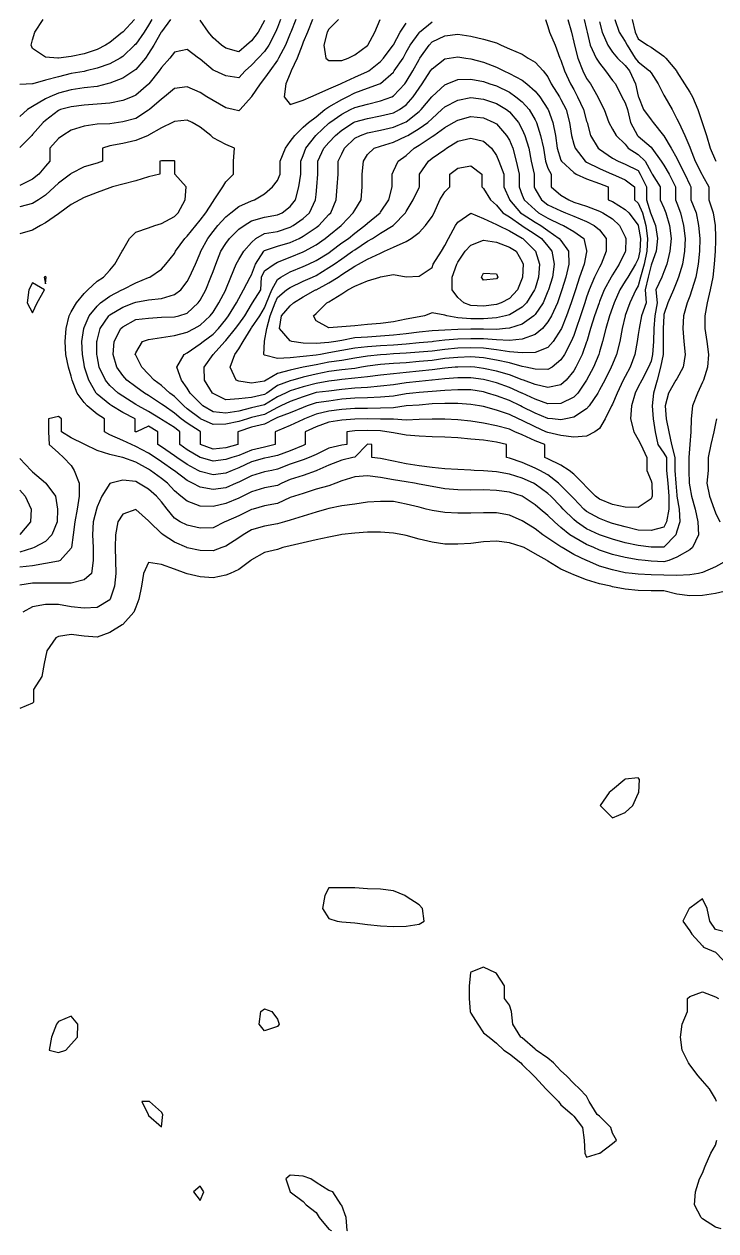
# Model space of a CAD drawing. Header units: inches. Extents: x 450896 to 463247, y 7386701 to 7399440.
# Drawn here: x 457967 to 459540, y 7386735 to 7389478 of the extents above; entities that cross this region are included whole.
import ezdxf

# ---------------------------------------------------------------- set-up
doc = ezdxf.new("R2010")
doc.units = ezdxf.units.IN
doc.header["$MEASUREMENT"] = 0

msp = doc.modelspace()

# ---------------------------------------------------------------- linework, layer by layer
for points, elevation in [([(458257.6, 7389489.1), (458250.2, 7389476.3), (458239.9, 7389459.8), (458221, 7389433), (458218.5, 7389430.5), (458191.7, 7389405.1), (458185.7, 7389401.2), (458162.4, 7389387.8), (458133.1, 7389378), (458108.7, 7389371.9), (458103.8, 7389370.8), (458074.5, 7389365.8), (458045.2, 7389358.4), (458015.9, 7389350.7), (457987.4, 7389342.6), (457986.7, 7389342.4), (457957.4, 7389341.2)], 200), ([(458300.1, 7389489.1), (458279.5, 7389461.2), (458278.7, 7389459.8), (458262.3, 7389430.5), (458250.2, 7389411.4), (458243.3, 7389401.2), (458221, 7389375.3), (458216.4, 7389371.9), (458191.7, 7389355.2), (458162.4, 7389344.3), (458156.3, 7389342.6), (458133.1, 7389336.8), (458103.8, 7389333.2), (458074.5, 7389329.3), (458045.2, 7389321.8), (458025.5, 7389313.3), (458015.9, 7389308.7), (457986.7, 7389291.5), (457975.4, 7389284), (457957.4, 7389268.7)], 180), ([(458550.2, 7389489.1), (458543.1, 7389470.8), (458538.5, 7389459.8), (458523.7, 7389430.5), (458513.8, 7389416.5), (458499.7, 7389401.2), (458484.5, 7389385.2), (458469.9, 7389371.9), (458455.2, 7389356), (458426, 7389361.1), (458400.6, 7389371.9), (458396.7, 7389373.7), (458367.4, 7389398.5), (458363.4, 7389401.2), (458338.1, 7389420.6), (458308.8, 7389415), (458298.3, 7389401.2), (458279.5, 7389379.4), (458274.6, 7389371.9), (458250.6, 7389342.6), (458250.2, 7389342.2), (458221, 7389317), (458212.8, 7389313.3), (458191.7, 7389305), (458162.4, 7389298.7), (458133.1, 7389296.6), (458103.8, 7389294.2), (458074.5, 7389290.5), (458050.3, 7389284), (458045.2, 7389282.1), (458015.9, 7389259.3), (458010.5, 7389254.8), (457986.7, 7389227.4), (457984.9, 7389225.5), (457957.4, 7389198.2)], 160), ([(458584.8, 7389489.1), (458573.5, 7389459.8), (458572.4, 7389457), (458561.7, 7389430.5), (458545.6, 7389401.2), (458543.1, 7389396.8), (458525.6, 7389371.9), (458513.8, 7389355.3), (458504.1, 7389342.6), (458484.5, 7389314), (458483.9, 7389313.3), (458458.7, 7389284), (458455.2, 7389281.2), (458442.3, 7389284), (458426, 7389287.9), (458396.7, 7389304.6), (458382.8, 7389313.3), (458367.4, 7389323), (458338.1, 7389336.1), (458308.8, 7389331.8), (458286.7, 7389313.3), (458279.5, 7389307.8), (458252.2, 7389284), (458250.2, 7389282.7), (458221, 7389263.9), (458191.7, 7389256.4), (458181.8, 7389254.8), (458162.4, 7389251.5), (458133.1, 7389250.9), (458103.8, 7389246.2), (458074.5, 7389237.6), (458055, 7389225.5), (458045.2, 7389218.4), (458026.1, 7389196.2), (458026.1, 7389166.9), (458015.9, 7389155.3), (458000.5, 7389137.6), (457986.7, 7389125.6), (457957.4, 7389111.7)], 140), ([(459203.4, 7389489.1), (459211.2, 7389459.8), (459216.7, 7389437.4), (459218.3, 7389430.5), (459226.2, 7389401.2), (459237, 7389371.9), (459246, 7389355), (459254.7, 7389342.6), (459271.3, 7389313.3), (459275.3, 7389304.7), (459285.7, 7389284), (459296.6, 7389254.8), (459304.6, 7389239.3), (459313.3, 7389225.5), (459333.9, 7389205.8), (459340.5, 7389196.2), (459363.2, 7389182), (459379, 7389166.9), (459392.4, 7389141.5), (459395.2, 7389137.6), (459413.5, 7389108.3), (459413.5, 7389079), (459421.7, 7389060.5), (459426, 7389049.7), (459434.3, 7389020.5), (459437.8, 7388991.2), (459435.4, 7388961.9), (459428.2, 7388932.6), (459421.7, 7388915.3), (459416.7, 7388903.3), (459403, 7388874), (459406.1, 7388844.7), (459401.3, 7388815.4), (459399, 7388786.2), (459397.8, 7388756.9), (459395.9, 7388727.6), (459392.4, 7388712.4), (459386.8, 7388698.3), (459371.2, 7388669), (459363.2, 7388653.8), (459356.3, 7388639.7), (459348, 7388610.4), (459346, 7388581.2), (459353.1, 7388551.9), (459363.2, 7388534.1), (459368.8, 7388522.6), (459383.1, 7388493.3), (459383.1, 7388464), (459392.4, 7388440.3), (459394.2, 7388434.7), (459395.2, 7388405.4), (459392.4, 7388399.6), (459363.2, 7388379.4), (459333.9, 7388380.1), (459304.6, 7388386.1), (459275.3, 7388398.3), (459266.2, 7388405.4), (459246, 7388425.6), (459237.5, 7388434.7), (459216.7, 7388455.4), (459206.3, 7388464), (459187.4, 7388475.8), (459158.1, 7388490), (459150.8, 7388493.3), (459150.8, 7388522.6), (459128.9, 7388531.4), (459099.6, 7388544.4), (459082.9, 7388551.9), (459070.3, 7388557.5), (459041, 7388565.4), (459011.7, 7388571.6), (458982.4, 7388575.7), (458953.1, 7388579.1), (458923.8, 7388580.6), (458894.6, 7388580.5), (458865.3, 7388579.3), (458836, 7388578.3), (458806.7, 7388580.3), (458777.4, 7388580.4), (458748.1, 7388581), (458718.8, 7388580.3), (458689.5, 7388578), (458660.3, 7388573.2), (458631, 7388563.3), (458606.1, 7388551.9), (458606.1, 7388522.6), (458601.7, 7388520.3), (458572.4, 7388508.1), (458543.1, 7388497.4), (458522, 7388493.3), (458513.8, 7388491.5), (458484.5, 7388483), (458455.2, 7388469.6), (458440.2, 7388464), (458426, 7388457.9), (458396.7, 7388453.8), (458367.4, 7388461.6), (458363.1, 7388464), (458338.1, 7388477.1), (458314.1, 7388493.3), (458308.8, 7388497.1), (458279.5, 7388517.7), (458271.5, 7388522.6), (458271.5, 7388551.9), (458250.2, 7388564.6), (458222.5, 7388551.9), (458221, 7388551.2), (458219.5, 7388551.9), (458219.5, 7388581.2), (458191.7, 7388595.7), (458167, 7388610.4), (458162.4, 7388613.6), (458133.1, 7388637.5), (458131.1, 7388639.7), (458114.2, 7388669), (458104.9, 7388698.3), (458103.8, 7388705.2), (458100.1, 7388727.6), (458098.7, 7388756.9), (458102.7, 7388786.2), (458103.8, 7388789.1), (458115, 7388815.4), (458133.1, 7388837.6), (458141.1, 7388844.7), (458162.4, 7388860), (458189.8, 7388874), (458191.7, 7388875.2), (458221, 7388890.5), (458250.2, 7388902.1), (458253.4, 7388903.3), (458279.5, 7388921.7), (458289.4, 7388932.6), (458308.8, 7388957.3), (458311.2, 7388961.9), (458332.7, 7388991.2), (458338.1, 7388996.1), (458357.4, 7389020.5), (458367.4, 7389033.1), (458380.4, 7389049.7), (458396.7, 7389075.3), (458399.5, 7389079), (458419.3, 7389108.3), (458426, 7389119.9), (458443.3, 7389137.6), (458443.3, 7389166.9), (458445.8, 7389196.2), (458426, 7389205.1), (458396.7, 7389220), (458391.8, 7389225.5), (458367.4, 7389244.1), (458349.3, 7389254.8), (458338.1, 7389260.2), (458308.8, 7389257), (458304.7, 7389254.8), (458279.5, 7389242.3), (458250.2, 7389226), (458249, 7389225.5), (458221, 7389213.6), (458191.7, 7389207.3), (458162.4, 7389201.4), (458145.7, 7389196.2), (458145.7, 7389166.9), (458133.1, 7389162.4), (458103.8, 7389153.7), (458074.5, 7389138.7), (458073.1, 7389137.6), (458045.2, 7389116.7), (458036.7, 7389108.3), (458015.9, 7389089.8), (458000, 7389079), (457986.7, 7389070.9), (457957.4, 7389062.7)], 120), ([(459240.2, 7389489.1), (459246, 7389466), (459247.5, 7389459.8), (459254.2, 7389430.5), (459267.5, 7389401.2), (459275.3, 7389389.3), (459289, 7389371.9), (459304.6, 7389350.1), (459311.6, 7389342.6), (459326.2, 7389313.3), (459333.9, 7389299.6), (459338.6, 7389284), (459346, 7389254.8), (459361.8, 7389225.5), (459363.2, 7389223.6), (459392.4, 7389198.5), (459394.3, 7389196.2), (459415.6, 7389166.9), (459421.7, 7389157.9), (459433.6, 7389137.6), (459448, 7389108.3), (459448, 7389079), (459451, 7389071.3), (459459.6, 7389049.7), (459466.1, 7389020.5), (459469.6, 7388991.2), (459468.6, 7388961.9), (459463.8, 7388932.6), (459455.1, 7388903.3), (459451, 7388893.3), (459443.1, 7388874), (459430.9, 7388844.7), (459421.7, 7388818), (459421.3, 7388815.4), (459420, 7388786.2), (459420.2, 7388756.9), (459419.8, 7388727.6), (459413.9, 7388698.3), (459406, 7388669), (459398, 7388639.7), (459394.7, 7388610.4), (459397, 7388581.2), (459401.8, 7388551.9), (459407.7, 7388522.6), (459421.7, 7388503.4), (459427.5, 7388493.3), (459427.5, 7388464), (459430.7, 7388434.7), (459433, 7388405.4), (459432.7, 7388376.1), (459427.6, 7388346.9), (459421.7, 7388334.7), (459392.4, 7388327.2), (459363.2, 7388328.4), (459333.9, 7388335.5), (459304.6, 7388343), (459294.3, 7388346.9), (459275.3, 7388354.6), (459246, 7388370.5), (459239.5, 7388376.1), (459216.7, 7388399.8), (459211.5, 7388405.4), (459187.4, 7388429.8), (459182.3, 7388434.7), (459158.1, 7388453.6), (459139.5, 7388464), (459128.9, 7388469.2), (459099.6, 7388481.5), (459070.3, 7388491.9), (459064.1, 7388493.3), (459064.1, 7388522.6), (459041, 7388528.2), (459011.7, 7388532.4), (458982.4, 7388534.8), (458953.1, 7388537.6), (458923.8, 7388539.5), (458894.6, 7388540.2), (458865.3, 7388541.9), (458836, 7388543.8), (458806.7, 7388549.6), (458791.5, 7388551.9), (458777.4, 7388553.5), (458748.1, 7388554.4), (458718.8, 7388553.6), (458700.9, 7388551.9), (458700.9, 7388522.6), (458689.5, 7388521.2), (458660.3, 7388514.6), (458631, 7388500.1), (458615.4, 7388493.3), (458601.7, 7388487.8), (458572.4, 7388477.9), (458543.1, 7388466.4), (458530.3, 7388464), (458513.8, 7388460.7), (458484.5, 7388451.6), (458455.2, 7388437.2), (458449.4, 7388434.7), (458426, 7388424.5), (458396.7, 7388420.3), (458367.4, 7388425.6), (458349.8, 7388434.7), (458338.1, 7388440.7), (458308.8, 7388462.9), (458307.4, 7388464), (458279.5, 7388483.6), (458265.3, 7388493.3), (458250.2, 7388502.8), (458221, 7388518.2), (458211.5, 7388522.6), (458191.7, 7388531.6), (458162.4, 7388544.9), (458149.8, 7388551.9), (458149.8, 7388581.2), (458133.1, 7388591.8), (458110.9, 7388610.4), (458103.8, 7388618.3), (458087.6, 7388639.7), (458076.6, 7388669), (458074.5, 7388677.8), (458068.2, 7388698.3), (458062.1, 7388727.6), (458060.4, 7388756.9), (458063.2, 7388786.2), (458069.9, 7388815.4), (458074.5, 7388824), (458086.1, 7388844.7), (458103.8, 7388866.2), (458112.2, 7388874), (458133.1, 7388893.8), (458147.9, 7388903.3), (458162.4, 7388919.1), (458173.5, 7388932.6), (458190.1, 7388961.9), (458191.7, 7388964.9), (458207.2, 7388991.2), (458221, 7389005.4), (458250.2, 7389015.5), (458264.8, 7389020.5), (458279.5, 7389025.5), (458308.8, 7389040.7), (458317.7, 7389049.7), (458333.6, 7389079), (458335.6, 7389108.3), (458310.2, 7389137.6), (458310.2, 7389166.9), (458308.8, 7389167.6), (458279.5, 7389167.6), (458276.2, 7389166.9), (458276.2, 7389137.6), (458250.2, 7389131.4), (458221, 7389122.4), (458191.7, 7389114.7), (458168.5, 7389108.3), (458162.4, 7389106.2), (458133.1, 7389095.3), (458103.8, 7389084.2), (458094, 7389079), (458074.5, 7389068), (458048.6, 7389049.7), (458045.2, 7389047.4), (458015.9, 7389026.4), (458004.7, 7389020.5), (457986.7, 7389009.8), (457957.4, 7389001.6)], 100), ([(459310.3, 7389489.1), (459320.3, 7389459.8), (459333.9, 7389438.8), (459337.9, 7389430.5), (459356.6, 7389401.2), (459363.2, 7389392.3), (459389.2, 7389371.9), (459392.4, 7389367.9), (459408.5, 7389342.6), (459421.7, 7389317.1), (459424, 7389313.3), (459440.4, 7389284), (459451, 7389263.3), (459455.4, 7389254.8), (459469, 7389225.5), (459480.3, 7389198.6), (459481.2, 7389196.2), (459492.7, 7389166.9), (459508, 7389137.6), (459509.6, 7389134.3), (459523.5, 7389108.3), (459523.5, 7389079), (459533.3, 7389049.7), (459537.8, 7389020.5), (459538.9, 7388994.3), (459539, 7388991.2), (459538.9, 7388986.5), (459538.2, 7388961.9), (459536.2, 7388932.6), (459532.6, 7388903.3), (459526.8, 7388874), (459519.8, 7388844.7), (459514.4, 7388815.4), (459514.3, 7388786.2), (459518.9, 7388756.9), (459523.1, 7388727.6), (459520.4, 7388698.3), (459511.3, 7388669), (459509.6, 7388664.6), (459498.3, 7388639.7), (459486.7, 7388610.4), (459483.7, 7388581.2), (459483.1, 7388551.9), (459480.3, 7388522.8), (459480.3, 7388522.6), (459478.1, 7388493.3), (459478.1, 7388464), (459479.1, 7388434.7), (459480.3, 7388426.5), (459484.1, 7388405.4), (459492.4, 7388376.1), (459499, 7388346.9), (459500.5, 7388317.6), (459486.4, 7388288.3), (459480.3, 7388283.3), (459451, 7388266.9), (459433, 7388259), (459421.7, 7388255.8), (459392.4, 7388257.4), (459378.7, 7388259), (459363.2, 7388260.9), (459333.9, 7388266.2), (459304.6, 7388272.9), (459275.3, 7388282.6), (459262.4, 7388288.3), (459246, 7388295.4), (459216.7, 7388311.9), (459208.1, 7388317.6), (459187.4, 7388334.2), (459172.8, 7388346.9), (459158.1, 7388361.3), (459140.7, 7388376.1), (459128.9, 7388385.9), (459099.6, 7388405.4), (459099.6, 7388405.4), (459070.3, 7388414.3), (459041, 7388418.4), (459011.7, 7388419.6), (458982.4, 7388419), (458953.1, 7388419.8), (458923.8, 7388421.8), (458894.6, 7388427.1), (458865.3, 7388432.7), (458854.7, 7388434.7), (458836, 7388437.8), (458806.7, 7388442.3), (458777.4, 7388447.4), (458748.1, 7388451.5), (458718.8, 7388449.3), (458689.5, 7388440.4), (458676.1, 7388434.7), (458660.3, 7388428.6), (458631, 7388420.9), (458601.7, 7388411.5), (458581.7, 7388405.4), (458572.4, 7388402.3), (458543.1, 7388388.9), (458513.8, 7388383.5), (458488.2, 7388376.1), (458484.5, 7388375), (458455.2, 7388360.5), (458426, 7388347.8), (458423.7, 7388346.9), (458396.7, 7388333.4), (458367.4, 7388332.3), (458338.1, 7388339.4), (458321.7, 7388346.9), (458308.8, 7388355.1), (458292.7, 7388376.1), (458279.5, 7388392.1), (458268.2, 7388405.4), (458250.2, 7388421.5), (458227.3, 7388434.7), (458221, 7388438.3), (458191.7, 7388441.8), (458164.6, 7388434.7), (458162.4, 7388433.8), (458144.2, 7388405.4), (458133.1, 7388380.7), (458131.5, 7388376.1), (458124.2, 7388346.9), (458123.1, 7388317.6), (458124.6, 7388288.3), (458124.4, 7388259), (458120.3, 7388229.7), (458103.8, 7388215.5), (458074.5, 7388207.6), (458045.2, 7388207.5), (458015.9, 7388207.9), (457986.7, 7388207.2), (457957.4, 7388203.2)], 60), ([(459275.3, 7389483.3), (459281, 7389459.8), (459293.8, 7389430.5), (459304.6, 7389414.9), (459315.9, 7389401.2), (459333.9, 7389384.4), (459343.1, 7389371.9), (459356.8, 7389342.6), (459363.2, 7389314.8), (459363.8, 7389313.3), (459375, 7389284), (459392.4, 7389260.5), (459397, 7389254.8), (459420.9, 7389225.5), (459421.7, 7389224.4), (459438.3, 7389196.2), (459451, 7389173.8), (459454.4, 7389166.9), (459469.1, 7389137.6), (459480.3, 7389113), (459482.7, 7389108.3), (459482.7, 7389079), (459494.7, 7389049.7), (459500.3, 7389020.5), (459503.1, 7388991.2), (459502.9, 7388961.9), (459499.7, 7388932.6), (459494.2, 7388903.3), (459484.9, 7388874), (459480.3, 7388860.2), (459474.8, 7388844.7), (459466.5, 7388815.4), (459464.3, 7388786.2), (459466.9, 7388756.9), (459470.1, 7388727.6), (459465.4, 7388698.3), (459451, 7388672.4), (459449, 7388669), (459431.7, 7388639.7), (459424.6, 7388610.4), (459426.6, 7388581.2), (459432.7, 7388551.9), (459438.9, 7388522.6), (459446.6, 7388493.3), (459446.6, 7388464), (459448.6, 7388434.7), (459451, 7388407.5), (459451.3, 7388405.4), (459456, 7388376.1), (459457.6, 7388346.9), (459451, 7388326.1), (459448.5, 7388317.6), (459421.7, 7388289.7), (459392.4, 7388289.3), (459363.2, 7388293), (459333.9, 7388299.3), (459304.6, 7388307.2), (459275.6, 7388317.6), (459275.3, 7388317.7), (459246, 7388330.9), (459222.6, 7388346.9), (459216.7, 7388352), (459192.8, 7388376.1), (459187.4, 7388381.9), (459164.5, 7388405.4), (459158.1, 7388411.6), (459128.9, 7388432.6), (459125, 7388434.7), (459099.6, 7388446.4), (459070.3, 7388455.4), (459041, 7388460.7), (459011.7, 7388463.2), (458990.1, 7388464), (458982.4, 7388464.3), (458953.1, 7388465.7), (458923.8, 7388467.6), (458894.6, 7388470.3), (458865.3, 7388474.1), (458836, 7388478.7), (458806.7, 7388485), (458777.4, 7388491.2), (458757.6, 7388493.3), (458757.6, 7388522.6), (458748.1, 7388523.3), (458747.4, 7388522.6), (458718.8, 7388494), (458714.8, 7388493.3), (458689.5, 7388486.8), (458660.3, 7388475.6), (458632.8, 7388464), (458631, 7388463.2), (458601.7, 7388452.6), (458572.4, 7388443.4), (458553.5, 7388434.7), (458543.1, 7388429.5), (458513.8, 7388424.4), (458484.5, 7388415.4), (458464.2, 7388405.4), (458455.2, 7388401.1), (458426, 7388389), (458396.7, 7388381.9), (458367.4, 7388382.7), (458338.1, 7388394.1), (458323.7, 7388405.4), (458308.8, 7388417.7), (458293.3, 7388434.7), (458279.5, 7388445.6), (458254.3, 7388464), (458250.2, 7388466.7), (458221, 7388482.4), (458191.7, 7388493.2), (458191.2, 7388493.3), (458162.4, 7388500), (458133.1, 7388508.9), (458105.2, 7388522.6), (458103.8, 7388523.4), (458074.5, 7388538.2), (458052.5, 7388551.9), (458052.5, 7388581.2), (458045.2, 7388586.8), (458023, 7388581.2), (458023, 7388551.9), (458024, 7388522.6), (458045.2, 7388504.1), (458057, 7388493.3), (458074.5, 7388475.1), (458080.8, 7388464), (458092.8, 7388434.7), (458092.2, 7388405.4), (458088, 7388376.1), (458082.4, 7388346.9), (458079, 7388317.6), (458075, 7388288.3), (458074.5, 7388286.8), (458049.6, 7388259), (458045.2, 7388257.2), (458015.9, 7388252), (457986.7, 7388246.9), (457957.4, 7388243.6)], 80), ([(458218.2, 7389489.1), (458191.7, 7389460.2), (458191.2, 7389459.8), (458162.4, 7389436.8), (458152.3, 7389430.5), (458133.1, 7389420.8), (458103.8, 7389411), (458074.5, 7389405), (458045.7, 7389401.2), (458045.2, 7389401.1), (458043.8, 7389401.2), (458015.9, 7389403.2), (457986.7, 7389423), (457983, 7389430.5), (457986.7, 7389442.9), (457991.8, 7389459.8), (458010.6, 7389489.1)], 220), ([(458439.3, 7388493.3), (458426, 7388488.6), (458396.7, 7388485.1), (458368.6, 7388493.3), (458367.4, 7388493.6), (458338.1, 7388510.3), (458321.6, 7388522.6), (458321.6, 7388551.9), (458308.8, 7388561.1), (458279.5, 7388579.8), (458277.3, 7388581.2), (458250.2, 7388597.7), (458226.7, 7388610.4), (458221, 7388613.9), (458191.7, 7388632.3), (458181.2, 7388639.7), (458162.4, 7388657), (458152.2, 7388669), (458138.1, 7388698.3), (458133.1, 7388724.2), (458132.5, 7388727.6), (458132.6, 7388756.9), (458133.1, 7388759.4), (458140.1, 7388786.2), (458160.2, 7388815.4), (458162.4, 7388817.4), (458191.7, 7388835.2), (458216.7, 7388844.7), (458221, 7388846.4), (458250.2, 7388851.4), (458279.5, 7388855), (458308.8, 7388863.9), (458323.4, 7388874), (458338.1, 7388893.5), (458343.5, 7388903.3), (458356.6, 7388932.6), (458367.4, 7388957.9), (458368.9, 7388961.9), (458384.8, 7388991.2), (458396.7, 7389006.7), (458408, 7389020.5), (458426, 7389040.4), (458437.1, 7389049.7), (458455.2, 7389064.1), (458484.5, 7389076.7), (458491.3, 7389079), (458513.8, 7389092.6), (458531.6, 7389108.3), (458543.1, 7389123.2), (458549.6, 7389137.6), (458549.6, 7389166.9), (458561.5, 7389196.2), (458572.4, 7389211.2), (458582.4, 7389225.5), (458601.7, 7389244.1), (458613.4, 7389254.8), (458631, 7389268), (458651, 7389284), (458660.3, 7389290.6), (458689.5, 7389307.4), (458701.8, 7389313.3), (458718.8, 7389321.9), (458748.1, 7389332.6), (458775, 7389342.6), (458777.4, 7389343.7), (458806.7, 7389368.9), (458808.8, 7389371.9), (458828.8, 7389401.2), (458836, 7389414.3), (458844.7, 7389430.5), (458865.3, 7389458.9), (458866.1, 7389459.8), (458894.6, 7389483.6)], 140), ([(458513.8, 7389486.7), (458499.3, 7389459.8), (458484.5, 7389440.4), (458473, 7389430.5), (458455.2, 7389415.6), (458426, 7389423.5), (458416.1, 7389430.5), (458396.7, 7389447.3), (458386.3, 7389459.8), (458367.4, 7389487.5)], 180), ([(459152.6, 7389489.1), (459158.1, 7389473.3), (459161.7, 7389459.8), (459174.8, 7389430.5), (459185.4, 7389401.2), (459187.4, 7389396.2), (459195.5, 7389371.9), (459209.4, 7389342.6), (459216.7, 7389329.5), (459225.3, 7389313.3), (459239.2, 7389284), (459246, 7389258), (459246.9, 7389254.8), (459254.5, 7389225.5), (459272.4, 7389196.2), (459275.3, 7389193.8), (459304.6, 7389173.6), (459317.3, 7389166.9), (459333.9, 7389160.2), (459363.2, 7389145.4), (459367.7, 7389137.6), (459382.4, 7389108.3), (459382.4, 7389079), (459391.5, 7389049.7), (459392.4, 7389045.7), (459402.3, 7389020.5), (459406.8, 7388991.2), (459404, 7388961.9), (459393.7, 7388932.6), (459392.4, 7388930.1), (459385.7, 7388903.3), (459378.8, 7388874), (459381, 7388844.7), (459371, 7388815.4), (459365.1, 7388786.2), (459363.2, 7388772.5), (459361, 7388756.9), (459355.7, 7388727.6), (459344.6, 7388698.3), (459333.9, 7388677.7), (459329.3, 7388669), (459315.2, 7388639.7), (459304.6, 7388614.8), (459302.4, 7388610.4), (459288.4, 7388581.2), (459275.3, 7388559.2), (459264.9, 7388551.9), (459246, 7388541.4), (459216.7, 7388539.5), (459187.4, 7388543.6), (459158.1, 7388549.7), (459153.1, 7388551.9), (459128.9, 7388562.6), (459099.6, 7388577.3), (459091.2, 7388581.2), (459070.3, 7388591), (459041, 7388601.1), (459011.7, 7388608.8), (459002.4, 7388610.4), (458982.4, 7388613.8), (458953.1, 7388615.8), (458923.8, 7388615.9), (458894.6, 7388615.2), (458865.3, 7388612.5), (458836, 7388610.4), (458836, 7388610.4), (458806.7, 7388606.2), (458777.4, 7388605), (458748.1, 7388604.9), (458718.8, 7388604.7), (458689.5, 7388602.6), (458660.3, 7388598.2), (458631, 7388591.6), (458604.5, 7388581.2), (458601.7, 7388579.9), (458572.4, 7388566.2), (458543.1, 7388553.5), (458537.9, 7388551.9), (458537.9, 7388522.6), (458513.8, 7388516.8), (458484.5, 7388509.7), (458455.2, 7388498), (458439.3, 7388493.3)], 140), ([(458623.1, 7389489.1), (458611.3, 7389459.8), (458601.7, 7389437.5), (458599, 7389430.5), (458587.7, 7389401.2), (458574.5, 7389371.9), (458572.4, 7389366.3), (458562.1, 7389342.6), (458558.4, 7389313.3), (458572.4, 7389295.5), (458601.7, 7389305.4), (458618.8, 7389313.3), (458631, 7389318.1), (458660.3, 7389331.1), (458686.7, 7389342.6), (458689.5, 7389343.9), (458718.8, 7389358.1), (458748.1, 7389370.5), (458750.6, 7389371.9), (458777.4, 7389393.5), (458784.5, 7389401.2), (458806.3, 7389430.5), (458806.7, 7389431), (458822.2, 7389459.8), (458836, 7389480.4)], 120), ([(458682, 7389489.1), (458660.3, 7389466.8), (458656.5, 7389459.8), (458648.6, 7389430.5), (458653.3, 7389401.2), (458660.3, 7389395.7), (458689.5, 7389395.8), (458703.9, 7389401.2), (458718.8, 7389408.2), (458748.1, 7389430.1), (458748.5, 7389430.5), (458764.4, 7389459.8), (458776.3, 7389489.1)], 100), ([(459349.1, 7389489.1), (459356.2, 7389459.8), (459363.2, 7389444.7), (459384.7, 7389430.5), (459392.4, 7389426.3), (459421.7, 7389405.2), (459425.9, 7389401.2), (459449.9, 7389371.9), (459451, 7389370.1), (459468.1, 7389342.6), (459480.3, 7389323.8), (459486.8, 7389313.3), (459499, 7389284), (459508.9, 7389254.8), (459509.6, 7389252.3), (459518.1, 7389225.5), (459527, 7389196.2), (459538.9, 7389168.4), (459539.7, 7389166.9)], 40), ([(458453.3, 7388522.6), (458426, 7388515), (458396.7, 7388512.4), (458368, 7388522.6), (458368, 7388551.9), (458367.4, 7388552.1), (458338.1, 7388571.3), (458324.5, 7388581.2), (458308.8, 7388594.1), (458285.4, 7388610.4), (458279.5, 7388614.8), (458250.2, 7388634), (458240.8, 7388639.7), (458221, 7388653.8), (458201, 7388669), (458191.7, 7388679.7), (458178.3, 7388698.3), (458170.1, 7388727.6), (458172.4, 7388756.9), (458187.5, 7388786.2), (458191.7, 7388790.1), (458221, 7388806.8), (458250.2, 7388810), (458279.5, 7388812), (458308.8, 7388813.1), (458318.8, 7388815.4), (458338.1, 7388821.5), (458363.1, 7388844.7), (458367.4, 7388850.5), (458380.7, 7388874), (458392.1, 7388903.3), (458396.7, 7388916), (458402.9, 7388932.6), (458414.8, 7388961.9), (458426, 7388979.8), (458434.2, 7388991.2), (458455.2, 7389012), (458467.2, 7389020.5), (458484.5, 7389031.1), (458513.8, 7389039.8), (458543.1, 7389044.6), (458553.6, 7389049.7), (458572.4, 7389064.1), (458584.2, 7389079), (458591.9, 7389108.3), (458596.3, 7389137.6), (458596.3, 7389166.9), (458601.7, 7389180.1), (458607.6, 7389196.2), (458630.6, 7389225.5), (458631, 7389225.8), (458660.3, 7389253.3), (458662, 7389254.8), (458689.5, 7389273.5), (458709, 7389284), (458718.8, 7389289.1), (458748.1, 7389296.7), (458777.4, 7389304.3), (458802.9, 7389313.3), (458806.7, 7389315.1), (458832.5, 7389342.6), (458836, 7389347.5), (458850.7, 7389371.9), (458865.3, 7389398.2), (458867.2, 7389401.2), (458887.8, 7389430.5), (458894.6, 7389437.8), (458923.8, 7389451.7), (458953.1, 7389455.2), (458982.4, 7389451), (459011.7, 7389443.9), (459041, 7389436), (459051.5, 7389430.5), (459070.3, 7389421.9), (459099.6, 7389410.4), (459113.4, 7389401.2), (459128.9, 7389391.8), (459147.5, 7389371.9), (459158.1, 7389358.3), (459165.7, 7389342.6), (459184.1, 7389313.3), (459187.4, 7389307.3), (459199.3, 7389284), (459207, 7389254.8), (459211.6, 7389225.5), (459216.7, 7389205.8), (459219.8, 7389196.2), (459243, 7389166.9), (459246, 7389164.9), (459275.3, 7389150.1), (459303.7, 7389137.6), (459304.6, 7389137.3), (459333.9, 7389124.2), (459354.9, 7389108.3), (459354.9, 7389079), (459363.2, 7389071.7), (459372.6, 7389049.7), (459380.6, 7389020.5), (459384.1, 7388991.2), (459382.6, 7388961.9), (459376.8, 7388932.6), (459368.6, 7388903.3), (459363.2, 7388883.5), (459357.5, 7388874), (459344.1, 7388844.7), (459333.9, 7388815.7), (459333.8, 7388815.4), (459326.6, 7388786.2), (459321.3, 7388756.9), (459313.6, 7388727.6), (459304.6, 7388705.3), (459301.8, 7388698.3), (459287.7, 7388669), (459275.3, 7388646.8), (459271.2, 7388639.7), (459252.1, 7388610.4), (459246, 7388604), (459216.7, 7388585.1), (459198.7, 7388581.2), (459187.4, 7388579.1), (459168.4, 7388581.2), (459158.1, 7388582.2), (459128.9, 7388593.9), (459099.6, 7388608.5), (459095.7, 7388610.4), (459070.3, 7388622.9), (459041, 7388633.4), (459021, 7388639.7), (459011.7, 7388642.4), (458982.4, 7388647.2), (458953.1, 7388647), (458923.8, 7388645.6), (458894.6, 7388643.6), (458865.3, 7388640.9), (458851.2, 7388639.7), (458836, 7388638.3), (458806.7, 7388632.3), (458777.4, 7388630), (458748.1, 7388628.6), (458718.8, 7388627.8), (458689.5, 7388625.7), (458660.3, 7388621.6), (458631, 7388617.3), (458610.4, 7388610.4), (458601.7, 7388607.1), (458572.4, 7388594.5), (458543.1, 7388584.1), (458537.5, 7388581.2), (458513.8, 7388568.9), (458484.5, 7388562.2), (458455.2, 7388552.3), (458453.3, 7388551.9), (458453.3, 7388522.6)], 160), ([(458475.4, 7388581.2), (458455.2, 7388574.9), (458426, 7388568.7), (458396.7, 7388568.4), (458368, 7388581.2), (458367.4, 7388581.5), (458338.1, 7388603.9), (458330.3, 7388610.4), (458308.8, 7388632), (458298.4, 7388639.7), (458279.5, 7388657), (458263.3, 7388669), (458250.2, 7388682.9), (458235.2, 7388698.3), (458221, 7388725.6), (458220.1, 7388727.6), (458221, 7388731.5), (458236.8, 7388756.9), (458250.2, 7388761.7), (458279.5, 7388766.3), (458308.8, 7388770.5), (458338.1, 7388778.2), (458353.6, 7388786.2), (458367.4, 7388794), (458390.6, 7388815.4), (458396.7, 7388823.5), (458410.1, 7388844.7), (458425.6, 7388874), (458426, 7388874.8), (458437.5, 7388903.3), (458449.7, 7388932.6), (458455.2, 7388943.3), (458467, 7388961.9), (458484.5, 7388981.7), (458493.7, 7388991.2), (458513.8, 7389002.4), (458543.1, 7389007.2), (458572.4, 7389016.8), (458579.2, 7389020.5), (458601.7, 7389036.7), (458615.8, 7389049.7), (458629.6, 7389079), (458631, 7389091.2), (458632.9, 7389108.3), (458634.9, 7389137.6), (458634.9, 7389166.9), (458648.6, 7389196.2), (458660.3, 7389209.4), (458675, 7389225.5), (458689.5, 7389237.6), (458715.7, 7389254.8), (458718.8, 7389256.5), (458748.1, 7389263.8), (458777.4, 7389269.9), (458806.7, 7389277), (458820.9, 7389284), (458836, 7389294.9), (458852, 7389313.3), (458865.3, 7389332.5), (458872.4, 7389342.6), (458891.2, 7389371.9), (458894.6, 7389377), (458923.8, 7389399.6), (458933.3, 7389401.2), (458953.1, 7389404.3), (458971.6, 7389401.2), (458982.4, 7389399.6), (459011.7, 7389392), (459041, 7389380.7), (459057.4, 7389371.9), (459070.3, 7389365.9), (459099.6, 7389351), (459110.3, 7389342.6), (459128.9, 7389326), (459139.4, 7389313.3), (459158.1, 7389285), (459158.7, 7389284), (459169.5, 7389254.8), (459175.3, 7389225.5), (459179.3, 7389196.2), (459187.4, 7389169.1), (459188.6, 7389166.9), (459216.7, 7389141.1), (459222.3, 7389137.6), (459246, 7389126.9), (459275.3, 7389116), (459295.1, 7389108.3), (459295.1, 7389079), (459304.6, 7389074.9), (459333.9, 7389056.9), (459341.7, 7389049.7), (459363.2, 7389021.3), (459363.4, 7389020.5), (459368.2, 7388991.2), (459366.6, 7388961.9), (459363.2, 7388945), (459357.4, 7388932.6), (459339.6, 7388903.3), (459333.9, 7388894), (459321.3, 7388874), (459308.4, 7388844.7), (459304.6, 7388834), (459298.1, 7388815.4), (459289.9, 7388786.2), (459282.3, 7388756.9), (459275.3, 7388733.8), (459273.4, 7388727.6), (459261.4, 7388698.3), (459246, 7388669), (459246, 7388669), (459226.2, 7388639.7), (459216.7, 7388630.3), (459187.4, 7388615.7), (459158.1, 7388615), (459128.9, 7388625.7), (459099.6, 7388639.5), (459099, 7388639.7), (459070.3, 7388652.5), (459041, 7388662.6), (459017.8, 7388669), (459011.7, 7388670.5), (458982.4, 7388674.5), (458953.1, 7388674.4), (458923.8, 7388672.1), (458894.6, 7388669.1), (458893.9, 7388669), (458865.3, 7388666.1), (458836, 7388663), (458806.7, 7388658.7), (458777.4, 7388655.4), (458748.1, 7388652.6), (458718.8, 7388650.6), (458689.5, 7388648.1), (458660.3, 7388644.3), (458631, 7388640.9), (458627, 7388639.7), (458601.7, 7388631.3), (458572.4, 7388620.6), (458551, 7388610.4), (458543.1, 7388606.9), (458513.8, 7388590.9), (458484.5, 7388583.9), (458475.4, 7388581.2)], 180), ([(458503.8, 7388610.4), (458484.5, 7388605.9), (458455.2, 7388598.5), (458426, 7388593.7), (458396.7, 7388596.8), (458373.9, 7388610.4), (458367.4, 7388616.7), (458345, 7388639.7), (458338.1, 7388650.7), (458324.7, 7388669), (458314.4, 7388698.3), (458331.2, 7388727.6), (458338.1, 7388731.1), (458367.4, 7388751.4), (458374, 7388756.9), (458396.7, 7388773.3), (458409.5, 7388786.2), (458426, 7388807.1), (458431.9, 7388815.4), (458449.8, 7388844.7), (458455.2, 7388855), (458466, 7388874), (458481.4, 7388903.3), (458484.5, 7388908.8), (458493.6, 7388932.6), (458512, 7388961.9), (458513.8, 7388963.8), (458543.1, 7388973.9), (458572.4, 7388981.6), (458592.4, 7388991.2), (458601.7, 7388996), (458631, 7389015.8), (458636.9, 7389020.5), (458660.3, 7389045.3), (458664.2, 7389049.7), (458676.9, 7389079), (458679.1, 7389108.3), (458681.4, 7389137.6), (458681.4, 7389166.9), (458689.5, 7389183.3), (458695.7, 7389196.2), (458718.8, 7389219), (458731.8, 7389225.5), (458748.1, 7389231.2), (458777.4, 7389237.7), (458806.7, 7389244.5), (458832.3, 7389254.8), (458836, 7389256.4), (458865.3, 7389279.6), (458870.2, 7389284), (458894, 7389313.3), (458894.6, 7389314.1), (458923.8, 7389340.3), (458929.2, 7389342.6), (458953.1, 7389352.7), (458982.4, 7389352.9), (459011.7, 7389347.6), (459026.1, 7389342.6), (459041, 7389337.8), (459070.3, 7389323.6), (459085.2, 7389313.3), (459099.6, 7389301.6), (459115.5, 7389284), (459128.9, 7389260.8), (459131.7, 7389254.8), (459141, 7389225.5), (459148.1, 7389196.2), (459152.4, 7389166.9), (459158.1, 7389150.8), (459165.3, 7389137.6), (459165.3, 7389108.3), (459187.4, 7389089.8), (459205.8, 7389079), (459216.7, 7389074), (459246, 7389064.5), (459275.3, 7389053.4), (459283.1, 7389049.7), (459304.6, 7389035.4), (459320.4, 7389020.5), (459333.9, 7388994.8), (459335.4, 7388991.2), (459334.5, 7388961.9), (459333.9, 7388960.5), (459320.2, 7388932.6), (459304.6, 7388908.1), (459301.7, 7388903.3), (459286, 7388874), (459275.3, 7388847.8), (459274.1, 7388844.7), (459264.2, 7388815.4), (459254.6, 7388786.2), (459246.3, 7388756.9), (459246, 7388756), (459235.5, 7388727.6), (459221.5, 7388698.3), (459216.7, 7388689.9), (459199.3, 7388669), (459187.4, 7388658.7), (459158.1, 7388652), (459128.9, 7388658.9), (459102.3, 7388669), (459099.6, 7388669.9), (459070.3, 7388681), (459041, 7388689.5), (459011.7, 7388695.7), (458991.6, 7388698.3), (458982.4, 7388699.4), (458953.1, 7388698.8), (458946.8, 7388698.3), (458923.8, 7388696.4), (458894.6, 7388692.3), (458865.3, 7388689.2), (458836, 7388686.2), (458806.7, 7388683.7), (458777.4, 7388680.5), (458748.1, 7388676.8), (458718.8, 7388673.4), (458689.5, 7388670.4), (458678.6, 7388669), (458660.3, 7388666.6), (458631, 7388661.7), (458601.7, 7388653.8), (458572.4, 7388644.5), (458561.5, 7388639.7), (458543.1, 7388631.2), (458513.8, 7388613), (458503.8, 7388610.4)], 200), ([(458519.1, 7388639.7), (458513.8, 7388636.4), (458484.5, 7388629.5), (458455.2, 7388626.3), (458426, 7388624), (458396.7, 7388638.4), (458395.2, 7388639.7), (458377.5, 7388669), (458376.9, 7388698.3), (458396.7, 7388727.1), (458397, 7388727.6), (458423.9, 7388756.9), (458426, 7388758.9), (458448, 7388786.2), (458455.2, 7388796.2), (458468.9, 7388815.4), (458484.5, 7388841.4), (458486.5, 7388844.7), (458505.3, 7388874), (458506.8, 7388903.3), (458513.8, 7388917.5), (458535.6, 7388932.6), (458543.1, 7388936.9), (458572.4, 7388948.3), (458601.7, 7388960.5), (458604.5, 7388961.9), (458631, 7388976.6), (458651.5, 7388991.2), (458660.3, 7388997.9), (458688.1, 7389020.5), (458689.5, 7389022), (458715.6, 7389049.7), (458718.8, 7389055.8), (458733.6, 7389079), (458735.8, 7389108.3), (458735.8, 7389137.6), (458738.9, 7389166.9), (458748.1, 7389182.3), (458763, 7389196.2), (458777.4, 7389200.9), (458806.7, 7389210.3), (458836, 7389223.5), (458839.2, 7389225.5), (458865.3, 7389241), (458884.8, 7389254.8), (458894.6, 7389263.5), (458917, 7389284), (458923.8, 7389290.6), (458953.1, 7389305.6), (458982.4, 7389311.6), (459011.7, 7389307.8), (459041, 7389297.7), (459063.8, 7389284), (459070.3, 7389279.1), (459091, 7389254.8), (459099.6, 7389239.2), (459105.7, 7389225.5), (459114.9, 7389196.2), (459120.1, 7389166.9), (459126.6, 7389137.6), (459126.6, 7389108.3), (459128.9, 7389103.5), (459143.6, 7389079), (459158.1, 7389067.7), (459187.4, 7389054.3), (459197.9, 7389049.7), (459216.7, 7389041.9), (459246, 7389029.5), (459263.1, 7389020.5), (459275.3, 7389010.4), (459290.4, 7388991.2), (459290.7, 7388961.9), (459279.1, 7388932.6), (459275.3, 7388925.9), (459263.8, 7388903.3), (459251.8, 7388874), (459246, 7388857.7), (459241.8, 7388844.7), (459232, 7388815.4), (459222.1, 7388786.2), (459216.7, 7388770.8), (459211, 7388756.9), (459195.6, 7388727.6), (459187.4, 7388715.1), (459167.5, 7388698.3), (459158.1, 7388693.1), (459128.9, 7388693.7), (459107.9, 7388698.3), (459099.6, 7388699.9), (459070.3, 7388708.2), (459041, 7388714.4), (459011.7, 7388719.5), (458982.4, 7388721.9), (458953.1, 7388720.8), (458923.8, 7388718.1), (458894.6, 7388713.9), (458865.3, 7388711.3), (458836, 7388708.5), (458806.7, 7388707), (458777.4, 7388704.3), (458748.1, 7388700.6), (458734.6, 7388698.3), (458718.8, 7388695.8), (458689.5, 7388692.2), (458660.3, 7388688.6), (458631, 7388682.7), (458601.7, 7388675.9), (458578.1, 7388669), (458572.4, 7388667.3), (458543.1, 7388656.8), (458519.1, 7388639.7)], 220), ([(458517.4, 7388669), (458513.8, 7388666.7), (458484.5, 7388662), (458455.2, 7388666.4), (458449.5, 7388669), (458435.4, 7388698.3), (458446.4, 7388727.6), (458455.2, 7388740.2), (458465.5, 7388756.9), (458483.3, 7388786.2), (458484.5, 7388787.8), (458503.1, 7388815.4), (458513.8, 7388833.1), (458518.1, 7388844.7), (458530.3, 7388874), (458543.1, 7388898.1), (458551.1, 7388903.3), (458572.4, 7388915.1), (458601.7, 7388927.3), (458613.5, 7388932.6), (458631, 7388940.8), (458660.3, 7388958.8), (458664.6, 7388961.9), (458689.5, 7388980.9), (458704.4, 7388991.2), (458718.8, 7389003), (458741.8, 7389020.5), (458748.1, 7389026), (458776.7, 7389049.7), (458777.4, 7389050.7), (458796, 7389079), (458804.1, 7389108.3), (458804.1, 7389137.6), (458806.7, 7389144.1), (458817.6, 7389166.9), (458836, 7389180.1), (458853.6, 7389196.2), (458865.3, 7389203.1), (458894.6, 7389222.9), (458898.4, 7389225.5), (458923.8, 7389243.6), (458943.3, 7389254.8), (458953.1, 7389260.3), (458982.4, 7389268.4), (459011.7, 7389265.4), (459035.2, 7389254.8), (459041, 7389251.4), (459064.2, 7389225.5), (459070.3, 7389214.6), (459078.1, 7389196.2), (459085.6, 7389166.9), (459092.6, 7389137.6), (459092.6, 7389108.3), (459099.6, 7389089.5), (459104, 7389079), (459128.9, 7389055.9), (459136.8, 7389049.7), (459158.1, 7389037.1), (459187.4, 7389023.1), (459193.4, 7389020.5), (459216.7, 7389006.9), (459239.4, 7388991.2), (459246, 7388963.6), (459246.3, 7388961.9), (459246, 7388960.7), (459240, 7388932.6), (459229.6, 7388903.3), (459220.3, 7388874), (459216.7, 7388863.1), (459210.8, 7388844.7), (459200.2, 7388815.4), (459188.5, 7388786.2), (459187.4, 7388783.9), (459169.6, 7388756.9), (459158.1, 7388743.6), (459128.9, 7388731.6), (459099.6, 7388731), (459070.3, 7388733.7), (459041, 7388738), (459011.7, 7388741.4), (458982.4, 7388742.6), (458953.1, 7388741.7), (458923.8, 7388739.1), (458894.6, 7388735.1), (458865.3, 7388732.6), (458836, 7388730.2), (458806.7, 7388728.8), (458790.9, 7388727.6), (458777.4, 7388726.4), (458748.1, 7388723.7), (458718.8, 7388719.3), (458689.5, 7388714.1), (458660.3, 7388709.9), (458631, 7388703.9), (458602, 7388698.3), (458601.7, 7388698.2), (458572.4, 7388692), (458543.1, 7388684.4), (458517.4, 7388669)], 240), ([(458641.3, 7388727.6), (458631, 7388725.8), (458601.7, 7388722.8), (458572.4, 7388719.9), (458543.1, 7388718), (458513.8, 7388726.2), (458512.6, 7388727.6), (458513.4, 7388756.9), (458513.8, 7388758), (458519.3, 7388786.2), (458527, 7388815.4), (458537.8, 7388844.7), (458543.1, 7388856.6), (458563.9, 7388874), (458572.4, 7388879.8), (458601.7, 7388894.2), (458622.7, 7388903.3), (458631, 7388906.9), (458660.3, 7388924.8), (458671.8, 7388932.6), (458689.5, 7388945.1), (458713.5, 7388961.9), (458718.8, 7388965.6), (458748.1, 7388984.7), (458759.2, 7388991.2), (458777.4, 7389003), (458806, 7389020.5), (458806.7, 7389021.1), (458834.4, 7389049.7), (458836, 7389052.7), (458851.6, 7389079), (458865.3, 7389107.3), (458865.7, 7389108.3), (458865.7, 7389137.6), (458886.6, 7389166.9), (458894.6, 7389173.8), (458923.8, 7389193.7), (458927.6, 7389196.2), (458953.1, 7389212.3), (458982.4, 7389219.4), (459011.7, 7389212.2), (459029.5, 7389196.2), (459041, 7389179.4), (459046.1, 7389166.9), (459057.5, 7389137.6), (459057.5, 7389108.3), (459070.3, 7389079.8), (459070.6, 7389079), (459096, 7389049.7), (459099.6, 7389047.2), (459128.9, 7389028.1), (459141.6, 7389020.5), (459158.1, 7389009.6), (459183.9, 7388991.2), (459187.4, 7388986.4), (459204.6, 7388961.9), (459205.3, 7388932.6), (459198.7, 7388903.3), (459189.7, 7388874), (459187.4, 7388867.2), (459179.6, 7388844.7), (459165.8, 7388815.4), (459158.1, 7388801.6), (459145.7, 7388786.2), (459128.9, 7388772.6), (459099.6, 7388762.3), (459070.3, 7388758.9), (459041, 7388760.9), (459011.7, 7388762.7), (458982.4, 7388763.2), (458953.1, 7388762.4), (458923.8, 7388759.9), (458897.6, 7388756.9), (458894.6, 7388756.5), (458865.3, 7388753.7), (458836, 7388751), (458806.7, 7388748.8), (458777.4, 7388746.9), (458748.1, 7388744.7), (458718.8, 7388742), (458689.5, 7388736.3), (458660.3, 7388731.1), (458641.3, 7388727.6)], 260), ([(458675.7, 7388756.9), (458660.3, 7388754.7), (458631, 7388752), (458601.7, 7388752.8), (458576.2, 7388756.9), (458572.4, 7388758.3), (458548.1, 7388786.2), (458552.5, 7388815.4), (458572.4, 7388838.1), (458579.3, 7388844.7), (458601.7, 7388858.5), (458629.7, 7388874), (458631, 7388874.6), (458660.3, 7388890.3), (458681, 7388903.3), (458689.5, 7388908.9), (458718.8, 7388928.3), (458727.1, 7388932.6), (458748.1, 7388944.2), (458777.4, 7388957.9), (458786.6, 7388961.9), (458806.7, 7388971.2), (458836, 7388984.2), (458847, 7388991.2), (458865.3, 7389004.4), (458879.6, 7389020.5), (458894.6, 7389040.9), (458899.4, 7389049.7), (458912.1, 7389079), (458923.8, 7389097.4), (458935.3, 7389108.3), (458935.3, 7389137.6), (458953.1, 7389150.7), (458982.4, 7389156.4), (459007.7, 7389137.6), (459007.7, 7389108.3), (459011.7, 7389104.7), (459027.6, 7389079), (459041, 7389066.9), (459055.8, 7389049.7), (459070.3, 7389040), (459098.5, 7389020.5), (459099.6, 7389019.7), (459128.9, 7389001.2), (459143.7, 7388991.2), (459158.1, 7388973.7), (459167, 7388961.9), (459172.1, 7388932.6), (459168.5, 7388903.3), (459159.2, 7388874), (459158.1, 7388871.2), (459146.8, 7388844.7), (459128.9, 7388818.1), (459126.3, 7388815.4), (459099.6, 7388796.5), (459070.3, 7388787.1), (459061.8, 7388786.2), (459041, 7388784.4), (459011.7, 7388784.7), (458982.4, 7388785.1), (458953.1, 7388784.3), (458923.8, 7388782.9), (458894.6, 7388780.9), (458865.3, 7388778.1), (458836, 7388774.7), (458806.7, 7388771.3), (458777.4, 7388769.2), (458748.1, 7388767.1), (458718.8, 7388765), (458689.5, 7388759.3), (458675.7, 7388756.9)], 280), ([(459061.9, 7388815.4), (459041, 7388810.5), (459011.7, 7388808.3), (458982.4, 7388808.1), (458953.1, 7388810.8), (458928, 7388815.4), (458923.8, 7388817), (458894.6, 7388822), (458877.5, 7388815.4), (458865.3, 7388813), (458836, 7388807.4), (458806.7, 7388801.9), (458777.4, 7388798), (458748.1, 7388795.3), (458718.8, 7388792.2), (458689.5, 7388790.2), (458660.3, 7388787.7), (458631, 7388803.8), (458624.9, 7388815.4), (458631, 7388820.6), (458655.6, 7388844.7), (458660.3, 7388847.4), (458689.5, 7388864.9), (458703.5, 7388874), (458718.8, 7388882.8), (458748.1, 7388894.6), (458775.7, 7388903.3), (458777.4, 7388903.9), (458806.7, 7388908.9), (458836, 7388904), (458865.3, 7388905.3), (458894.6, 7388925), (458897.5, 7388932.6), (458915.7, 7388961.9), (458923.8, 7388975), (458931.9, 7388991.2), (458948.2, 7389020.5), (458953.1, 7389028.3), (458982.4, 7389048.4), (459011.7, 7389036.7), (459041, 7389022.9), (459045.5, 7389020.5), (459070.3, 7389008.3), (459099.6, 7388992.1), (459101, 7388991.2), (459128.9, 7388963.1), (459129.9, 7388961.9), (459138.7, 7388932.6), (459136.8, 7388903.3), (459128.9, 7388877.6), (459127.6, 7388874), (459109.5, 7388844.7), (459099.6, 7388834.7), (459070.3, 7388817.9), (459061.9, 7388815.4)], 300), ([(459051.8, 7388844.7), (459041, 7388841), (459011.7, 7388837.1), (458982.4, 7388838.9), (458966.7, 7388844.7), (458953.1, 7388857.1), (458940.5, 7388874), (458940, 7388903.3), (458950.8, 7388932.6), (458953.1, 7388936.9), (458969.6, 7388961.9), (458982.4, 7388975.8), (459011.7, 7388987.1), (459041, 7388982.4), (459070.3, 7388971.3), (459085.8, 7388961.9), (459099.6, 7388938.2), (459101.6, 7388932.6), (459100.4, 7388903.3), (459099.6, 7388900.8), (459088.7, 7388874), (459070.3, 7388854.5), (459051.8, 7388844.7)], 320), ([(458015.9, 7388888.1), (458017.1, 7388903.3), (458015.9, 7388904.5), (458012.9, 7388903.3), (458015.9, 7388888.1)], 80), ([(459044.4, 7388903.3), (459041, 7388899.2), (459011.7, 7388896.3), (459006.8, 7388903.3), (459011.7, 7388912), (459041, 7388911), (459044.4, 7388903.3)], 340), ([(457986.7, 7388822.4), (457996.8, 7388844.7), (458013.6, 7388874), (457986.7, 7388890.3), (457978.4, 7388874), (457974.3, 7388844.7), (457986.7, 7388822.4)], 80), ([(459541.2, 7388581.2), (459538.9, 7388570.3), (459535.4, 7388551.9), (459528.4, 7388522.6), (459522, 7388493.3), (459522, 7388464), (459519.5, 7388434.7), (459525.5, 7388405.4), (459535.6, 7388376.1), (459538.9, 7388367.5), (459549, 7388346.9)], 40), ([(457957.4, 7388490.6), (457983.4, 7388464), (457986.7, 7388460.5), (458015.9, 7388435.4), (458016.8, 7388434.7), (458038.8, 7388405.4), (458043.5, 7388376.1), (458042.6, 7388346.9), (458030.6, 7388317.6), (458015.9, 7388302.5), (457990.5, 7388288.3), (457986.7, 7388286.8), (457957.4, 7388278.2)], 100), ([(457957.4, 7388419), (457969.6, 7388405.4), (457983.4, 7388376.1), (457981.8, 7388346.9), (457957.4, 7388318.3)], 120), ([(459564.8, 7388259), (459538.9, 7388244.4), (459509.6, 7388231.8), (459500.5, 7388229.7), (459480.3, 7388226.5), (459451, 7388225), (459421.7, 7388225.9), (459392.4, 7388226.5), (459363.2, 7388228.3), (459349.5, 7388229.7), (459333.9, 7388231.3), (459304.6, 7388238.2), (459275.3, 7388246.5), (459246.2, 7388259), (459246, 7388259.1), (459216.7, 7388273), (459190.7, 7388288.3), (459187.4, 7388290.3), (459158.1, 7388309.7), (459146.6, 7388317.6), (459128.9, 7388331.3), (459103.1, 7388346.9), (459099.6, 7388349.1), (459070.3, 7388362.2), (459041, 7388367.3), (459011.7, 7388367.7), (458982.4, 7388366.6), (458953.1, 7388366.6), (458923.8, 7388368.4), (458894.6, 7388372.5), (458881.1, 7388376.1), (458865.3, 7388380), (458836, 7388387.3), (458806.7, 7388393), (458777.4, 7388393.5), (458748.1, 7388391.7), (458718.8, 7388387.5), (458689.5, 7388383.1), (458660.3, 7388377.5), (458654.9, 7388376.1), (458631, 7388369.3), (458601.7, 7388359.5), (458572.4, 7388350.7), (458559, 7388346.9), (458543.1, 7388342.4), (458513.8, 7388337.1), (458484.5, 7388329.1), (458465, 7388317.6), (458455.2, 7388310.5), (458426, 7388291.6), (458416.8, 7388288.3), (458396.7, 7388281.3), (458367.4, 7388281.5), (458338.1, 7388288), (458337.4, 7388288.3), (458308.8, 7388300.7), (458283.1, 7388317.6), (458279.5, 7388320.5), (458252.1, 7388346.9), (458250.2, 7388349.3), (458221, 7388374.8), (458191.7, 7388364.7), (458180.7, 7388346.9), (458174.9, 7388317.6), (458174.3, 7388288.3), (458175.1, 7388259), (458176, 7388229.7), (458172.8, 7388200.4), (458163.3, 7388171.1), (458162.4, 7388170), (458133.1, 7388152.6), (458103.8, 7388150.6), (458074.5, 7388153.4), (458045.2, 7388158.9), (458015.9, 7388158.7), (457986.7, 7388153.9), (457964.2, 7388141.8)], 40), ([(459568.2, 7388190.7), (459538.9, 7388184.3), (459509.6, 7388179.8), (459480.3, 7388179), (459451, 7388182.4), (459421.7, 7388190.2), (459392.4, 7388190.4), (459363.2, 7388190.9), (459333.9, 7388194.2), (459304.6, 7388199.5), (459301.2, 7388200.4), (459275.3, 7388206.1), (459246, 7388215.5), (459216.7, 7388226.6), (459210, 7388229.7), (459187.4, 7388239.5), (459158.1, 7388257.8), (459156.3, 7388259), (459128.9, 7388274.4), (459103.9, 7388288.3), (459099.6, 7388290.5), (459070.3, 7388299.4), (459041, 7388303.1), (459011.7, 7388301.3), (458982.4, 7388297.4), (458953.1, 7388295.9), (458923.8, 7388296.4), (458894.6, 7388300.4), (458865.3, 7388307.2), (458836, 7388316.1), (458828.1, 7388317.6), (458806.7, 7388321.1), (458777.4, 7388323.3), (458748.1, 7388323.2), (458718.8, 7388321.5), (458689.5, 7388318), (458686.8, 7388317.6), (458660.3, 7388312.5), (458631, 7388305.7), (458601.7, 7388299.1), (458572.4, 7388292.8), (458555.4, 7388288.3), (458543.1, 7388284.1), (458513.8, 7388277.3), (458484.5, 7388260.6), (458482.4, 7388259), (458455.2, 7388238.7), (458435.6, 7388229.7), (458426, 7388225.4), (458396.7, 7388219.4), (458367.4, 7388222), (458338.1, 7388228.8), (458336, 7388229.7), (458308.8, 7388239.7), (458279.5, 7388250.3), (458250.2, 7388254.6), (458238.7, 7388229.7), (458233.9, 7388200.4), (458228.3, 7388171.1), (458221, 7388152.9), (458216.8, 7388141.8), (458191.7, 7388113.7), (458190.3, 7388112.6), (458162.4, 7388095.4), (458133.1, 7388085), (458103.8, 7388086.8), (458074.5, 7388090.5), (458045.2, 7388086.5), (458039.8, 7388083.3), (458019.2, 7388054), (458015.9, 7388039.5), (458012.9, 7388024.7), (458007.6, 7387995.4), (457988.5, 7387966.1), (457988.5, 7387936.8), (457986.7, 7387935.1), (457957.4, 7387922.3)], 20), ([(459541, 7387028.9), (459538.9, 7387035.5), (459525.3, 7387058.2), (459509.6, 7387076), (459499.8, 7387087.5), (459480.3, 7387112.9), (459477.2, 7387116.8), (459463.1, 7387146.1), (459459.4, 7387175.4), (459462.8, 7387204.7), (459475.3, 7387233.9), (459475.3, 7387263.2), (459480.3, 7387267.8), (459509.6, 7387278.7), (459538.9, 7387267.5), (459545.9, 7387263.2)], 20), ([(458546.9, 7387204.7), (458543.1, 7387200.1), (458513.8, 7387190.2), (458501.4, 7387204.7), (458505.6, 7387233.9), (458513.8, 7387239.9), (458530.2, 7387233.9), (458543.1, 7387216.1), (458546.9, 7387204.7)], 20), ([(459551.6, 7386739.6), (459538.9, 7386743.7), (459509.6, 7386762.6), (459506.5, 7386765.3), (459491.3, 7386794.6), (459493.2, 7386823.9), (459502.2, 7386853.2), (459509.6, 7386866.4), (459515.7, 7386882.5), (459528.4, 7386911.8), (459538.9, 7386930.3), (459541.7, 7386941.1)], 20)]:
    msp.add_lwpolyline(points, dxfattribs=dict(elevation=elevation))
for points in [[(459333.9, 7387685.9), (459350.8, 7387702.5), (459363.2, 7387729.6), (459364.3, 7387731.8), (459366, 7387761.1), (459363.2, 7387764.8), (459333.9, 7387762), (459332.6, 7387761.1), (459304.6, 7387737.9), (459297.5, 7387731.8), (459276.5, 7387702.5), (459304.6, 7387674.4), (459333.9, 7387685.9)], [(458865.3, 7387432.4), (458876.8, 7387439), (458872.9, 7387468.2), (458865.3, 7387476.2), (458836, 7387495.4), (458832.7, 7387497.5), (458806.7, 7387507.9), (458777.4, 7387511.8), (458748.1, 7387513), (458718.8, 7387515), (458689.5, 7387514.9), (458660.3, 7387515.3), (458650.6, 7387497.5), (458645.7, 7387468.2), (458660.3, 7387445.3), (458678.9, 7387439), (458689.5, 7387437.5), (458718.8, 7387435.5), (458748.1, 7387431.4), (458777.4, 7387428.9), (458806.7, 7387427), (458836, 7387427.7), (458865.3, 7387432.4)], [(459626.7, 7387340), (459641.2, 7387351.1), (459627.7, 7387380.4), (459626.7, 7387381.7), (459599.3, 7387409.7), (459597.4, 7387411.9), (459568.2, 7387413), (459538.9, 7387419.9), (459525.7, 7387439), (459519.6, 7387468.2), (459509.6, 7387489.6), (459480.3, 7387468.9), (459479.2, 7387468.2), (459464.4, 7387439), (459480.3, 7387417), (459485, 7387409.7), (459509.6, 7387383.3), (459512, 7387380.4), (459538.9, 7387368.4), (459555.9, 7387351.1), (459568.2, 7387346.9), (459597.4, 7387346.7), (459626.7, 7387340)], [(459275.3, 7386911.5), (459275.8, 7386911.8), (459304.6, 7386934.1), (459313.7, 7386941.1), (459304.6, 7386957.2), (459300.9, 7386970.4), (459275.3, 7386996.2), (459270, 7386999.6), (459251.7, 7387028.9), (459246, 7387041.6), (459229.9, 7387058.2), (459216.7, 7387070.4), (459200.1, 7387087.5), (459187.4, 7387098.8), (459171, 7387116.8), (459158.1, 7387127.7), (459131.5, 7387146.1), (459128.9, 7387148.2), (459099.6, 7387174.1), (459096.4, 7387175.4), (459078.5, 7387204.7), (459075.5, 7387233.9), (459070.3, 7387248.2), (459059, 7387263.2), (459059, 7387292.5), (459041, 7387320.6), (459038.9, 7387321.8), (459011.7, 7387334.8), (458982.4, 7387323), (458981.9, 7387321.8), (458978.9, 7387292.5), (458978.9, 7387263.2), (458981.1, 7387233.9), (458982.4, 7387230.3), (458998.5, 7387204.7), (459011.7, 7387185.3), (459024.6, 7387175.4), (459041, 7387162.1), (459057.6, 7387146.1), (459070.3, 7387137.6), (459096.3, 7387116.8), (459099.6, 7387113.4), (459125.6, 7387087.5), (459128.9, 7387084.3), (459152.9, 7387058.2), (459158.1, 7387053.7), (459181.8, 7387028.9), (459187.4, 7387021.7), (459213.2, 7386999.6), (459216.7, 7386996.1), (459236.3, 7386970.4), (459240.5, 7386941.1), (459241.6, 7386911.8), (459246, 7386902.9), (459275.3, 7386911.5)], [(458045.2, 7387140.5), (458062, 7387146.1), (458074.5, 7387159.5), (458088.9, 7387175.4), (458089.6, 7387204.7), (458074.5, 7387223), (458045.2, 7387211.2), (458040.6, 7387204.7), (458029.6, 7387175.4), (458024.1, 7387146.1), (458045.2, 7387140.5)], [(458279.5, 7386971.5), (458282.9, 7386999.6), (458279.5, 7387005.1), (458252.5, 7387028.9), (458250.2, 7387029.4), (458235.2, 7387028.9), (458249.1, 7386999.6), (458250.2, 7386997.1), (458279.5, 7386971.5)], [(458702.1, 7386735.4), (458702, 7386736.1), (458699.6, 7386765.3), (458689.5, 7386793.1), (458688.2, 7386794.6), (458669.2, 7386823.9), (458660.3, 7386827.2), (458631, 7386844.9), (458619.1, 7386853.2), (458601.7, 7386859.3), (458572.4, 7386862.1), (458562.2, 7386853.2), (458572.3, 7386823.9), (458572.4, 7386823.8), (458601.7, 7386801.9), (458608.2, 7386794.6), (458631, 7386776.8), (458638, 7386765.3), (458660.3, 7386739.2), (458665.5, 7386736.1), (458666, 7386735.2)], [(458367.4, 7386804.5), (458375.7, 7386823.9), (458367.4, 7386836.9), (458352.1, 7386823.9), (458367.4, 7386804.5)]]:
    msp.add_lwpolyline(points)

doc.saveas('drawing.dxf')
